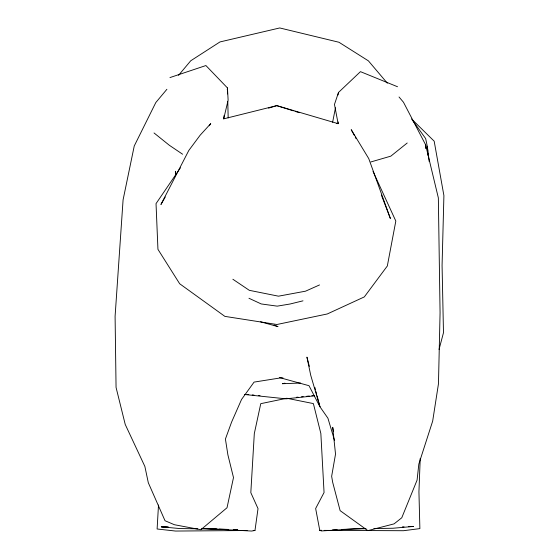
<?xml version="1.0" encoding="UTF-8"?>
<svg xmlns="http://www.w3.org/2000/svg" width="559" height="559" viewBox="0 0 559 559"><rect width="100%" height="100%" fill="white"/><g stroke="black" fill="none" stroke-linecap="round" stroke-linejoin="round"><path stroke-width="0.84" d="M338.153 121.939L338.132 123.672L336.504 123.511M420.221 458.401L418.936 491.773L419.879 528.604L403.493 530.715L324.129 530.386M158.497 505.001L157.114 528.989L175.554 531.05L247.127 530.526M397.533 86.743L360.457 71.65L338.502 92.445L334.471 104.421L338.132 123.672L276.768 105.637L223.698 118.857L224.117 115.42M227.254 89.664L227.464 87.952L205.908 65.543L169.95 77.575M203.762 528.528L251.648 531.05L254.981 530.47L258.02 508.62L250.816 492.647L254.31 433.602L260.76 403.668L286.809 398.26L313.375 403.584L320.852 433.504L324.059 492.535L315.646 508.515L319.769 530.372L321.551 530.952L353.854 528.926L366.04 528.716M332.619 122.26L335.477 107.775M337.999 95.002L338.502 92.445M223.698 118.857L228.128 100.131L227.464 87.952L227.604 93.947M439.046 349.431L443.483 332.71L442.071 265.469L443.909 195.601L434.175 141.182L411.543 118.955M165.254 196.999L160.936 204.489L188.802 150.462L200.143 135.201L210.729 123.623L209.262 125.754M180.438 167.805L156.031 203.623L157.945 249.335L179.67 283.748L224.865 316.373L276.901 324.506L327.274 313.969L364.328 296.906L387.324 265.993L395.821 221.05L373.021 171.41M166.896 89.286L155.807 102.549L134.244 145.99L123.085 199.856L115.091 316.331L116.062 387.422L125.223 424.435L144.872 466.451L148.303 482.717L165.017 520.722L174.401 524.719L200.877 529.715L227.024 507.747L233.494 477.575L227.89 454.83L225.417 439.039L231.615 422.052L241.551 399.447L254.079 382.097L281.254 377.793L282.994 377.905M178.538 75.36L190.731 60.777L219.96 41.939L279.745 27.95L338.971 42.26L368.402 60.854L387.331 83.186M407.211 142.999L390.825 156.15L370.862 161.949M319.517 284.943L305.549 291.176L278.473 296.179L249.314 290.324L232.872 279.248M268.544 108.153L276.768 105.637L293.391 110.85M302.992 300.833L290.079 304.005L277.215 306.143L261.207 303.942L248.958 298.261M284.915 383.188L282.386 383.712L300.602 383.041M314.507 395.828L285.998 398.84L244.493 394.493M296.319 397.309L298.045 397.142M301.504 396.792L303.237 396.624M306.688 396.275L309.288 396.017M311.88 395.758L314.472 395.499M321.509 530.295L319.769 530.372L321.516 530.379M332.549 529.827L337.147 529.646M341.486 529.464L363.378 528.528M402.305 526.913L404.038 526.844M408.384 526.662L413.597 526.438L393.026 528.241L373.873 528.576M253.234 530.477L254.981 530.47M197.802 528.821L179.705 528.555L161.313 526.816L168.252 527.088L161.313 526.816M201.254 528.87L228.051 529.478M233.264 529.666L237.603 529.827M205.544 528.541L216.822 528.982M219.421 529.08L228.093 529.415M234.165 529.653L237.631 529.792M247.057 394.409L248.783 394.577M252.242 394.913L253.968 395.08M258.293 395.499L260.019 395.667M279.535 377.577L309.008 385.703L319.951 406.77L327.923 418.202L334.534 440.415M260.606 321.795L278.005 326.638L274.05 325.024M295.054 111.374L299.205 112.68M182.604 154.221L169.328 145.263L154.032 132.965M399.028 96.987L403.479 102.241L425.609 144.781L438.347 197.879L440.073 312.767L438.466 383.774L432.673 421.095L418.845 464.012L417.077 480.125L401.767 517.781L394.095 523.867L367.871 530.631L340.131 510.653L332.682 482.319L331.648 476.31L335.526 454.09L332.703 427.3L333.45 431.401M412.179 119.829L425.665 138.59L427.411 146.933L429.207 161.593M354.483 135.676L351.227 129.681L368.751 158.595L390.371 218.478L381.364 195.07M355.293 137.179L356.111 138.674M309.358 366.376L306.933 357.117L310.72 375.264L319.951 406.77L317.079 395.828M314.878 387.415L315.535 389.937M315.982 391.621L316.639 394.144M175.868 174.688L175.372 171.264L175.805 174.646M427.411 146.933L427.761 151.258M427.901 152.984L428.103 155.584M425.832 148.261L425.609 144.781L425.734 148.247M227.786 101.654L228.177 117.928"/></g></svg>
